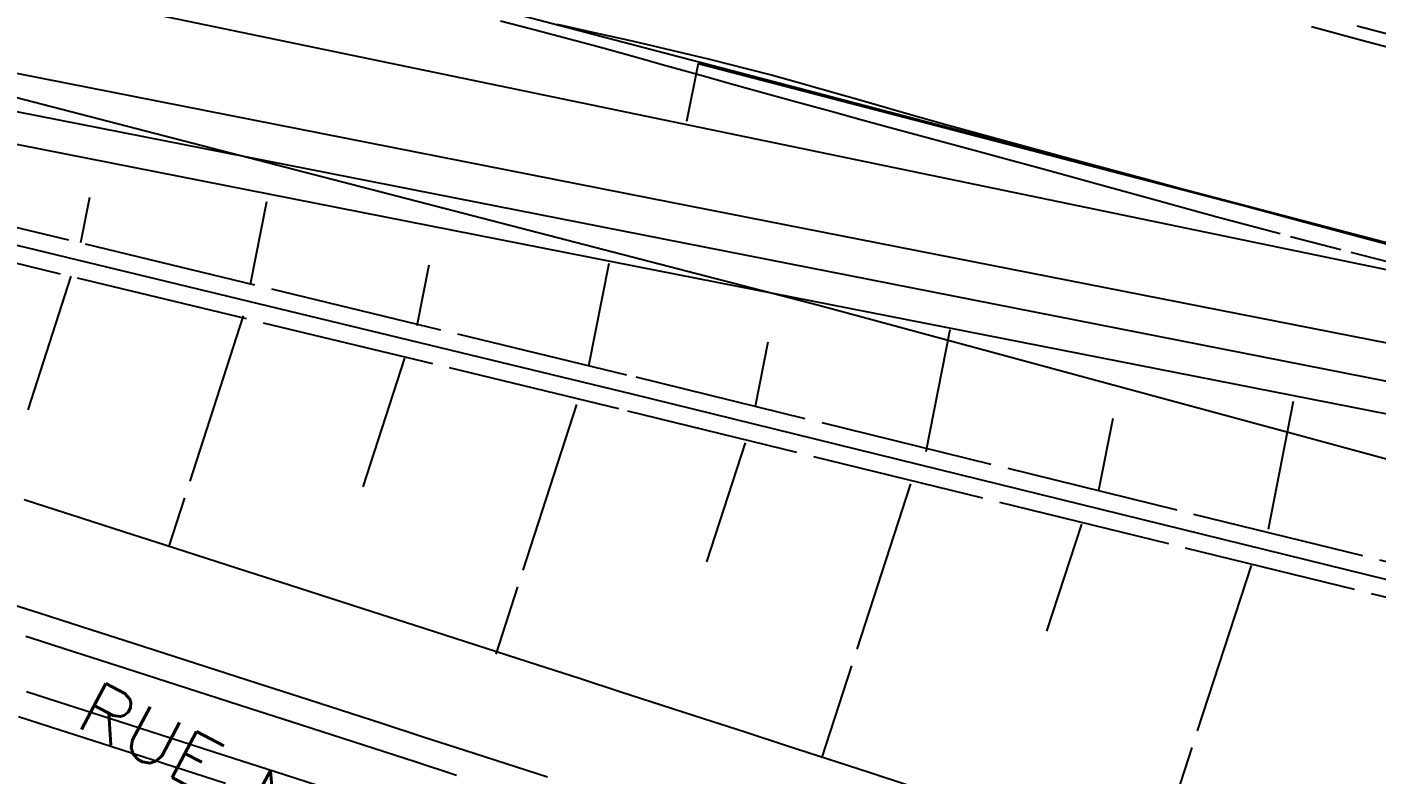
# Model space of a CAD drawing. Header units: millimetres. Extents: x 127045 to 128191, y 151549 to 152340.
# Drawn here: x 127586.5 to 127664, y 151905.7 to 151948.7 of the extents above; entities that cross this region are included whole.
import ezdxf

# ---------------------------------------------------------------- set-up
doc = ezdxf.new("R2010")
doc.units = ezdxf.units.MM
doc.header["$MEASUREMENT"] = 0
for name, pattern in [('INT_344$0$TYPE1', [4, 3, -1]), ('TGV_344$0$TYPE1', [4, 3, -1]), ('VOI_344$0$TYPE3', [11, 10, -1])]:
    doc.linetypes.add(name, pattern=pattern)
doc.layers.get('0').update_dxf_attribs({"color": 252, "linetype": 'CONTINUOUS'})
for name, color, linetype in [('INT_344$0$102', 252, 'CONTINUOUS'), ('INT_344$0$105', 252, 'CONTINUOUS'), ('INT_344$0$136', 252, 'CONTINUOUS'), ('TGV_344$0$1', 252, 'CONTINUOUS'), ('TGV_344$0$5', 252, 'CONTINUOUS'), ('VOI_344$0$101', 252, 'CONTINUOUS'), ('VOI_344$0$113', 252, 'CONTINUOUS'), ('VOI_344$0$136', 252, 'CONTINUOUS')]:
    doc.layers.add(name, color=color, linetype=linetype)
doc.styles.add('TGV_344$0$SIMPLEX', font='simplex')

# ---------------------------------------------------------------- blocks, each defined once
blk = doc.blocks.new('INT_344')
at = {"layer": 'INT_344$0$102'}
for p, q in [((127586.85298, 151915.067999, 60.404835), (127584.471869, 151915.832017, 60.369047)), ((127586.85298, 151915.067999, 60.404835), (127584.471869, 151915.832017, 60.369047)), ((127587.091082, 151914.991579, 60.408414), (127586.85298, 151915.067999, 60.404835)), ((127587.091082, 151914.991579, 60.408414), (127586.85298, 151915.067999, 60.404835)), ((127587.329175, 151914.915131, 60.411993), (127587.091082, 151914.991579, 60.408414)), ((127587.329176, 151914.915132, 60.411993), (127587.091082, 151914.991579, 60.408414)), ((127587.56726, 151914.838656, 60.415572), (127587.329175, 151914.915131, 60.411993)), ((127587.56726, 151914.838658, 60.415572), (127587.329176, 151914.915132, 60.411993)), ((127587.805336, 151914.762156, 60.419151), (127587.56726, 151914.838658, 60.415572)), ((127587.805336, 151914.762156, 60.419151), (127587.56726, 151914.838656, 60.415572)), ((127590.186008, 151913.996971, 60.454939), (127587.805336, 151914.762156, 60.419151)), ((127586.629973, 151913.55571, 60.356074), (127586.391902, 151913.632124, 60.352402)), ((127586.629974, 151913.55571, 60.356074), (127586.391902, 151913.632124, 60.352402)), ((127586.868036, 151913.479268, 60.359747), (127586.629973, 151913.55571, 60.356074)), ((127586.868037, 151913.479269, 60.359747), (127586.629974, 151913.55571, 60.356074)), ((127587.106091, 151913.4028, 60.36342), (127586.868036, 151913.479268, 60.359747)), ((127587.106091, 151913.402801, 60.36342), (127586.868037, 151913.479269, 60.359747)), ((127592.566617, 151913.231588, 60.490726), (127590.186008, 151913.996971, 60.454939)), ((127587.344137, 151913.326306, 60.367092), (127587.106091, 151913.402801, 60.36342)), ((127587.344137, 151913.326306, 60.367092), (127587.106091, 151913.4028, 60.36342)), ((127589.724519, 151912.56118, 60.403817), (127587.344137, 151913.326306, 60.367092)), ((127594.947112, 151912.465851, 60.526514), (127592.566617, 151913.231588, 60.490726)), ((127592.104837, 151911.795858, 60.440542), (127589.724519, 151912.56118, 60.403817)), ((127597.327442, 151911.699605, 60.562302), (127594.947112, 151912.465851, 60.526514)), ((127594.485042, 151911.030181, 60.477267), (127592.104837, 151911.795858, 60.440542)), ((127599.707554, 151910.932852, 60.598089), (127597.327442, 151911.699605, 60.562302)), ((127586.426693, 151910.470032, 60.401798), (127588.806518, 151909.705086, 60.437899)), ((127596.865083, 151910.263996, 60.513992), (127594.485042, 151911.030181, 60.477267)), ((127602.087518, 151910.165639, 60.633877), (127599.707554, 151910.932852, 60.598089)), ((127588.806518, 151909.705086, 60.437899), (127591.186279, 151908.939943, 60.473999)), ((127599.244927, 151909.497299, 60.550717), (127596.865083, 151910.263996, 60.513992)), ((127604.467343, 151909.397996, 60.669664), (127602.087518, 151910.165639, 60.633877)), ((127585.965494, 151909.034182, 60.349739), (127588.345028, 151908.269296, 60.386777)), ((127591.186279, 151908.939943, 60.473999), (127593.565926, 151908.174446, 60.510099)), ((127601.624623, 151908.730142, 60.587442), (127599.244927, 151909.497299, 60.550717)), ((127606.847039, 151908.629951, 60.705452), (127604.467343, 151909.397996, 60.669664)), ((127588.345028, 151908.269296, 60.386777), (127590.724499, 151907.504213, 60.423815)), ((127593.565926, 151908.174446, 60.510099), (127595.94541, 151907.40844, 60.5462)), ((127604.00418, 151907.962555, 60.624167), (127601.624623, 151908.730142, 60.587442)), ((127609.226552, 151907.861509, 60.74124), (127606.847039, 151908.629951, 60.705452)), ((127590.724499, 151907.504213, 60.423815), (127593.103857, 151906.738776, 60.460853)), ((127595.94541, 151907.40844, 60.5462), (127598.324737, 151906.641909, 60.582299)), ((127606.383607, 151907.194568, 60.660892), (127604.00418, 151907.962555, 60.624167)), ((127611.605929, 151907.092643, 60.777027), (127609.226552, 151907.861509, 60.74124)), ((127593.103857, 151906.738776, 60.460853), (127595.483051, 151905.972832, 60.49789)), ((127598.324737, 151906.641909, 60.582299), (127600.703917, 151905.874918, 60.618399)), ((127608.762874, 151906.426176, 60.697618), (127606.383607, 151907.194568, 60.660892)), ((127613.985177, 151906.32338, 60.812815), (127611.605929, 151907.092643, 60.777027)), ((127595.483051, 151905.972832, 60.49789), (127597.86211, 151905.206355, 60.534928)), ((127600.703917, 151905.874918, 60.618399), (127603.082958, 151905.107498, 60.654498)), ((127611.142004, 151905.657361, 60.734343), (127608.762874, 151906.426176, 60.697618)), ((127616.364307, 151905.553751, 60.848602), (127613.985177, 151906.32338, 60.812815))]:
    blk.add_line(p, q, dxfattribs=at)
at = {"layer": 'INT_344$0$105', "linetype": 'INT_344$0$TYPE1'}
for p, q in [((127588.6727, 151920.734909, 59.424004), (127586.290401, 151921.499343, 59.387279)), ((127588.6727, 151920.734909, 59.424004), (127586.290401, 151921.499343, 59.387279)), ((127588.910916, 151920.658449, 59.427676), (127588.6727, 151920.734909, 59.424004)), ((127588.910916, 151920.658449, 59.427676), (127588.6727, 151920.734909, 59.424004)), ((127589.149123, 151920.581961, 59.431349), (127588.910916, 151920.658449, 59.427676)), ((127589.149123, 151920.581962, 59.431349), (127588.910916, 151920.658449, 59.427676)), ((127589.387322, 151920.505447, 59.435021), (127589.149123, 151920.581962, 59.431349)), ((127589.387322, 151920.505446, 59.435021), (127589.149123, 151920.581961, 59.431349)), ((127589.625512, 151920.428906, 59.438694), (127589.387322, 151920.505447, 59.435021)), ((127589.625512, 151920.428906, 59.438694), (127589.387322, 151920.505446, 59.435021)), ((127592.007281, 151919.663335, 59.475419), (127589.625512, 151920.428906, 59.438694)), ((127594.388986, 151918.897566, 59.512144), (127592.007281, 151919.663335, 59.475419)), ((127596.770578, 151918.131444, 59.548869), (127594.388986, 151918.897566, 59.512144)), ((127599.152006, 151917.364812, 59.585594), (127596.770578, 151918.131444, 59.548869)), ((127601.533132, 151916.597701, 59.622319), (127599.152006, 151917.364812, 59.585594)), ((127603.914111, 151915.830131, 59.659044), (127601.533132, 151916.597701, 59.622319)), ((127606.29495, 151915.062131, 59.695769), (127603.914111, 151915.830131, 59.659044)), ((127608.67566, 151914.293729, 59.732494), (127606.29495, 151915.062131, 59.695769)), ((127611.056106, 151913.524957, 59.769219), (127608.67566, 151914.293729, 59.732494)), ((127613.436415, 151912.755761, 59.805944), (127611.056106, 151913.524957, 59.769219)), ((127615.816596, 151911.986169, 59.842669), (127613.436415, 151912.755761, 59.805944)), ((127618.196658, 151911.216211, 59.879395), (127615.816596, 151911.986169, 59.842669)), ((127620.576469, 151910.445918, 59.91612), (127618.196658, 151911.216211, 59.879395)), ((127622.956153, 151909.675235, 59.952845), (127620.576469, 151910.445918, 59.91612)), ((127625.335721, 151908.904191, 59.98957), (127622.956153, 151909.675235, 59.952845)), ((127627.715181, 151908.132816, 60.026295), (127625.335721, 151908.904191, 59.98957)), ((127630.094402, 151907.361139, 60.06302), (127627.715181, 151908.132816, 60.026295)), ((127632.473507, 151906.589107, 60.099745), (127630.094402, 151907.361139, 60.06302)), ((127634.852507, 151905.81675, 60.13647), (127632.473507, 151906.589107, 60.099745)), ((127637.231411, 151905.044097, 60.173195), (127634.852507, 151905.81675, 60.13647))]:
    blk.add_line(p, q, dxfattribs=at)
at = {"layer": 'INT_344$0$136'}
blk.add_line((127621.207845, 151927.591004), (127670.941332, 151915.362028), dxfattribs=at)
blk = doc.blocks.new('TGV_344')
at = {"linetype": 'Continuous'}
for p, q in [((127577.561, 151946.776, 66.852997), (127631.961, 151932.679, 67.078003)), ((127631.961, 151932.679, 67.078003), (127660.061, 151925.081, 67.438004)), ((127660.061, 151925.081, 67.438004), (127695.161, 151915.483, 67.617996))]:
    blk.add_line(p, q, dxfattribs=at)
at = {"layer": 'TGV_344$0$1'}
for p, q in [((127616.924555, 151948.847192, 62.328995), (127619.116323, 151948.354004, 62.373992)), ((127619.116323, 151948.354004, 62.373992), (127621.307611, 151947.857711, 62.418993)), ((127663.159468, 151947.90731, 63.670499), (127660.26, 151948.684, 63.627998)), ((127662.884627, 151948.745206, 63.673374), (127665.309454, 151948.107173, 63.712749)), ((127621.307611, 151947.857711, 62.418993), (127623.496559, 151947.350825, 62.463994)), ((127666.058442, 151947.128716, 63.712999), (127663.159468, 151947.90731, 63.670499)), ((127623.496559, 151947.350825, 62.463994), (127625.681606, 151946.827015, 62.508996)), ((127625.681606, 151946.827015, 62.508996), (127627.861, 151946.28, 62.554001)), ((127627.861, 151946.28, 62.554001), (127629.292606, 151945.903696, 62.569752)), ((127629.292606, 151945.903696, 62.569752), (127630.720554, 151945.513814, 62.585503)), ((127630.720554, 151945.513814, 62.585503), (127632.145589, 151945.113567, 62.601254)), ((127632.145589, 151945.113567, 62.601254), (127633.568548, 151944.706141, 62.617004)), ((127633.568548, 151944.706141, 62.617004), (127634.99041, 151944.295555, 62.632753)), ((127634.99041, 151944.295555, 62.632753), (127636.41251, 151943.885721, 62.648502)), ((127636.41251, 151943.885721, 62.648502), (127637.835751, 151943.479809, 62.664251)), ((127637.835751, 151943.479809, 62.664251), (127639.261, 151943.081, 62.68)), ((127639.261, 151943.081, 62.68), (127643.108325, 151942.021441, 62.69125)), ((127643.108325, 151942.021441, 62.69125), (127646.957825, 151940.969826, 62.702499)), ((127646.957825, 151940.969826, 62.702499), (127650.80891, 151939.924048, 62.713749)), ((127650.80891, 151939.924048, 62.713749), (127654.661, 151938.882, 62.724998)), ((127654.661, 151938.882, 62.724998), (127659.607782, 151937.545631, 62.785748)), ((127659.607782, 151937.545631, 62.785748), (127664.555368, 151936.212107, 62.846498))]:
    blk.add_line(p, q, dxfattribs=at)
at = {"layer": 'TGV_344$0$5', "linetype": 'TGV_344$0$TYPE1'}
for p, q in [((127615.361, 151948.579, 62.367001), (127613.652752, 151949.02098, 62.3355)), ((127617.316266, 151948.060751, 62.37275), (127615.361, 151948.579, 62.367001)), ((127619.268617, 151947.531659, 62.3785), (127617.316266, 151948.060751, 62.37275)), ((127621.218691, 151946.994308, 62.38425), (127619.268617, 151947.531659, 62.3785)), ((127623.167169, 151946.451268, 62.39), (127621.218691, 151946.994308, 62.38425)), ((127625.114803, 151945.905527, 62.395749), (127623.167169, 151946.451268, 62.39)), ((127627.062513, 151945.360027, 62.401499), (127625.114803, 151945.905527, 62.395749)), ((127629.011012, 151944.817328, 62.407249), (127627.062513, 151945.360027, 62.401499)), ((127630.961, 151944.28, 62.412998), (127629.011012, 151944.817328, 62.407249)), ((127632.660429, 151943.815525, 62.454623), (127630.961, 151944.28, 62.412998)), ((127634.360221, 151943.352383, 62.496248), (127632.660429, 151943.815525, 62.454623)), ((127636.060282, 151942.890227, 62.537873), (127634.360221, 151943.352383, 62.496248)), ((127637.760515, 151942.428707, 62.579498), (127636.060282, 151942.890227, 62.537873)), ((127639.460807, 151941.967411, 62.621123), (127637.760515, 151942.428707, 62.579498)), ((127641.161049, 151941.505928, 62.662748), (127639.460807, 151941.967411, 62.621123)), ((127642.861145, 151941.043907, 62.704373), (127641.161049, 151941.505928, 62.662748)), ((127644.561, 151940.581, 62.745998), (127642.861145, 151941.043907, 62.704373)), ((127646.298367, 151940.105669, 62.753873), (127644.561, 151940.581, 62.745998)), ((127648.035037, 151939.627798, 62.761748), (127646.298367, 151940.105669, 62.753873)), ((127649.771348, 151939.148629, 62.769623), (127648.035037, 151939.627798, 62.761748)), ((127651.507641, 151938.669404, 62.777498), (127649.771348, 151939.148629, 62.769623)), ((127653.244377, 151938.191684, 62.785373), (127651.507641, 151938.669404, 62.777498)), ((127654.981963, 151937.717047, 62.793248), (127653.244377, 151938.191684, 62.785373)), ((127656.720731, 151937.246736, 62.801123), (127654.981963, 151937.717047, 62.793248)), ((127658.461, 151936.782, 62.808998), (127656.720731, 151937.246736, 62.801123)), ((127661.956523, 151935.864824, 62.820249), (127658.461, 151936.782, 62.808998)), ((127665.456119, 151934.963344, 62.831499), (127661.956523, 151935.864824, 62.820249))]:
    blk.add_line(p, q, dxfattribs=at)
at = {"linetype": 'Continuous', "style": 'TGV_344$0$SIMPLEX', "width": 1.066667}
blk.add_text('RUE NEUVE ', height=3, rotation=332.147614, dxfattribs=at).set_placement((127589.092, 151908.541))
blk = doc.blocks.new('VOI_344')
at = {"layer": 'VOI_344$0$101'}
for p, q in [((127591.875, 151955.386, 62.03), (127626.667, 151946.265, 62.464)), ((127580.816, 151947.01), (127623.448, 151938.615)), ((127626.667, 151946.265, 62.464), (127661.513, 151937.087, 62.958)), ((127580.4, 151944.901), (127623.033, 151936.505)), ((127580.043, 151943.086), (127622.675, 151934.69)), ((127623.448, 151938.615), (127672.987, 151928.859)), ((127661.513, 151937.087, 62.958), (127665.247, 151936.123, 63.02)), ((127623.033, 151936.505), (127672.571, 151926.75)), ((127622.675, 151934.69), (127672.214, 151924.935))]:
    blk.add_line(p, q, dxfattribs=at)
at = {"layer": 'VOI_344$0$101', "linetype": 'Continuous'}
for p, q in [((127581.782, 151951.916), (127733.482, 151920.437)), ((127625.018, 151946.59), (127624.351, 151943.24)), ((127625.018, 151946.59), (127673.932, 151933.841))]:
    blk.add_line(p, q, dxfattribs=at)
at = {"layer": 'VOI_344$0$113', "linetype": 'VOI_344$0$TYPE3'}
for p, q in [((127579.112, 151938.788), (127621.447, 151928.562)), ((127589.55, 151936.283), (127590.065, 151938.899)), ((127599.299, 151933.903), (127600.232, 151938.64)), ((127578.642, 151936.844), (127620.977, 151926.618)), ((127608.878, 151931.522), (127609.565, 151935.008)), ((127618.741, 151929.198), (127619.904, 151935.107)), ((127588.977, 151934.359), (127586.505, 151926.674)), ((127598.871, 151932.082), (127594.583, 151918.783)), ((127638.126, 151924.267), (127639.509, 151931.291)), ((127628.32, 151926.874), (127629.049, 151930.579)), ((127608.141, 151929.639), (127605.751, 151922.245)), ((127621.447, 151928.562), (127670.313, 151916.546)), ((127618.035, 151926.969), (127613.39, 151912.629)), ((127657.791, 151919.818), (127659.24, 151927.178)), ((127620.969, 151926.62), (127673.324, 151913.746)), ((127648.045, 151922.056), (127648.861, 151926.201)), ((127627.715, 151924.77), (127625.494, 151917.928)), ((127637.231, 151922.414), (127632.124, 151906.705)), ((127647.05, 151920.099), (127645.046, 151913.943)), ((127656.799, 151917.719), (127651.187, 151900.488))]:
    blk.add_line(p, q, dxfattribs=at)
at = {"layer": 'VOI_344$0$136', "linetype": 'Continuous'}
blk.add_line((127578.877, 151937.816), (127621.212, 151927.59), dxfattribs=at)
blk = doc.blocks.new('FR-344-A')
for name in ['TGV_344', 'INT_344', 'VOI_344']:
    blk.add_blockref(name, (0, 0))

msp = doc.modelspace()

# ---------------------------------------------------------------- block references
msp.add_blockref('FR-344-A', (0, 0))

doc.saveas('drawing.dxf')
